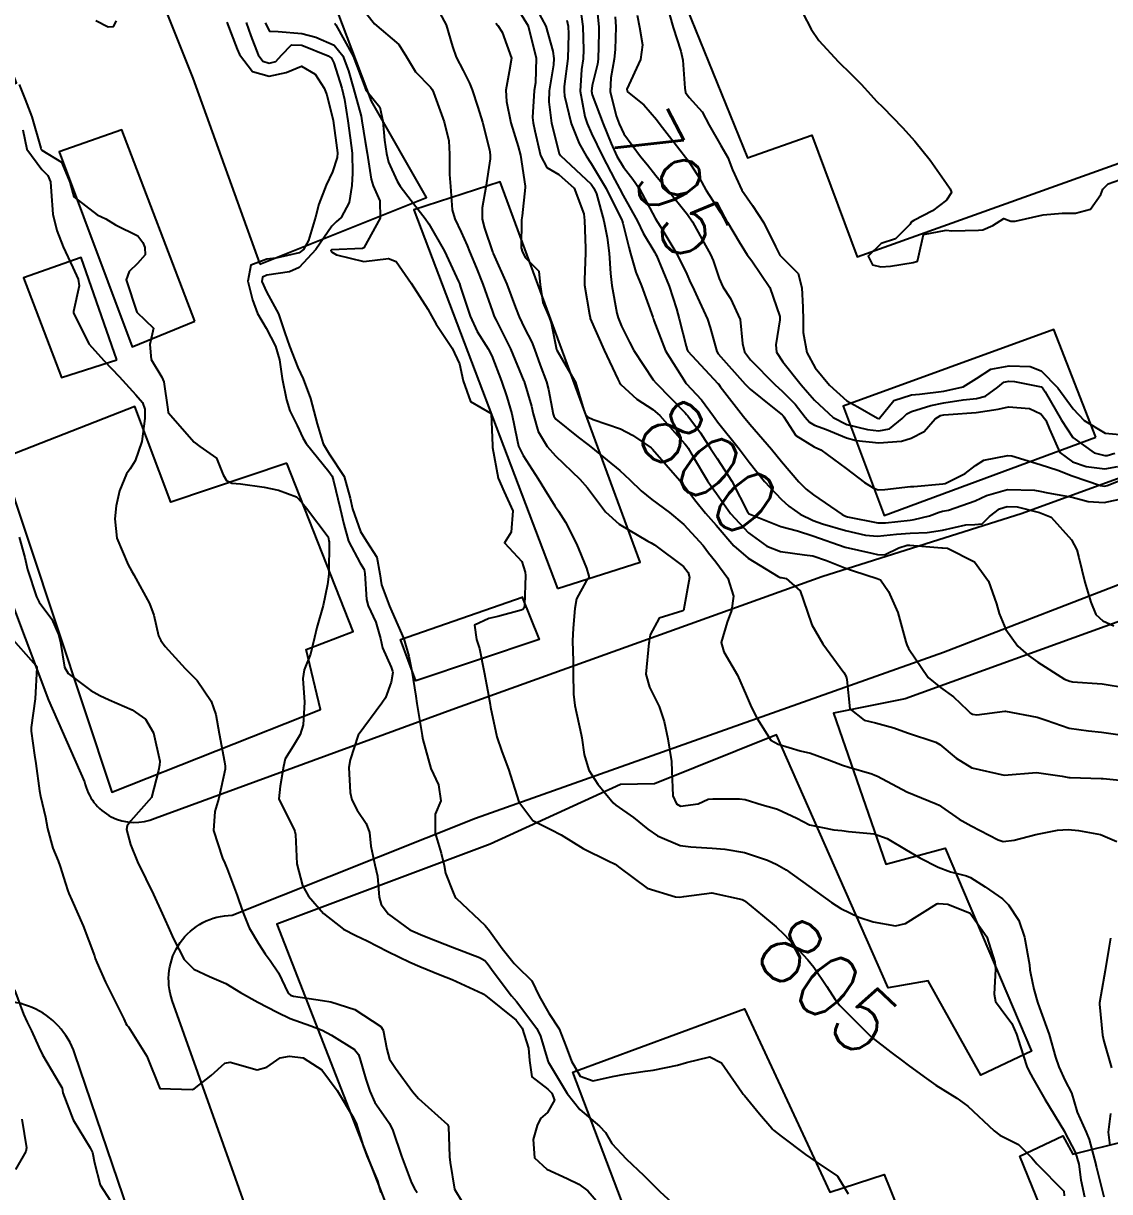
# Model space of a CAD drawing. Header units: metres. Extents: x 307586 to 320046, y 7427249 to 7434250.
# Drawn here: x 318845.8 to 318913.1, y 7428973.2 to 7429045.5 of the extents above; entities that cross this region are included whole.
import ezdxf
from ezdxf.enums import TextEntityAlignment as Align

# ---------------------------------------------------------------- set-up
doc = ezdxf.new("R2010")
doc.units = ezdxf.units.M
doc.header["$MEASUREMENT"] = 0
for name, color, linetype in [('Cotas', 45, 'Continuous'), ('Curvas de Nivel 1m', 11, 'Continuous'), ('Curvas de Nivel 5m', 15, 'Continuous'), ('Edificações', 30, 'Continuous'), ('Vias Primárias', 230, 'Continuous')]:
    doc.layers.add(name, color=color, linetype=linetype)
doc.styles.add('Style-STANDARD', font='STANDARD.shx')

msp = doc.modelspace()

# ---------------------------------------------------------------- linework, layer by layer
at = {"layer": 'Curvas de Nivel 1m', "flags": 128}
for points, elevation in [([(318871.1, 7429047.054), (318872.004, 7429045.361), (318872.402, 7429044.018), (318872.615, 7429043.354), (318873.045, 7429042.53), (318873.454, 7429041.76), (318873.603, 7429041.341), (318873.958, 7429040.272), (318874.257, 7429039.331), (318874.682, 7429037.63), (318874.733, 7429037.324), (318874.725, 7429037.068), (318874.458, 7429035.328), (318874.228, 7429034.047), (318874.231, 7429033.331), (318874.378, 7429032.779), (318874.871, 7429031.321), (318874.884, 7429031.292), (318874.912, 7429031.226), (318875.745, 7429029.311), (318876.295, 7429027.883), (318876.519, 7429027.303), (318876.856, 7429026.608), (318877.293, 7429025.738), (318877.459, 7429025.291), (318877.808, 7429024.306), (318878.204, 7429023.279), (318878.336, 7429022.805), (318878.62, 7429021.273), (318878.663, 7429021.144), (318878.79, 7429020.978), (318880.173, 7429019.862), (318880.774, 7429019.393), (318880.958, 7429019.248), (318882.751, 7429017.793), (318883.37, 7429017.221), (318884.063, 7429016.537), (318884.731, 7429015.995), (318885.832, 7429015.189), (318886.712, 7429014.453), (318887.904, 7429013.162), (318888.24, 7429012.708), (318888.683, 7429012.143), (318889.427, 7429011.142), (318889.785, 7429010.015), (318889.653, 7429009.14), (318889.381, 7429008.403), (318889.021, 7429007.146), (318889.185, 7429006.576), (318890.031, 7429005.136), (318890.584, 7429003.844), (318890.892, 7429003.127), (318891.247, 7429002.442), (318892.095, 7429001.115), (318892.55, 7429000.862), (318893.916, 7429000.459), (318894.545, 7429000.301), (318895.731, 7428999.878), (318896.538, 7428999.566), (318896.929, 7428999.446), (318898.335, 7428999.033), (318898.532, 7428998.952), (318898.685, 7428998.874), (318900.517, 7428997.923), (318902.332, 7428997.165), (318902.504, 7428997.091), (318902.663, 7428996.988), (318903.752, 7428996.224), (318904.491, 7428995.805), (318906.159, 7428994.943), (318906.482, 7428994.852), (318907.149, 7428994.93), (318908.487, 7428995.274), (318909.832, 7428995.554), (318910.49, 7428995.592), (318911.136, 7428995.527), (318912.487, 7428995.279), (318913.512, 7428994.85)], 802), ([(318877.103, 7429047.283), (318878.174, 7429045.289), (318878.602, 7429043.742), (318878.662, 7429043.284), (318878.653, 7429042.888), (318878.38, 7429041.28), (318878.349, 7429040.603), (318878.525, 7429039.277), (318878.985, 7429037.413), (318879.073, 7429037.269), (318880.966, 7429035.51), (318881.149, 7429035.248), (318881.299, 7429034.905), (318881.753, 7429033.242), (318881.964, 7429032.198), (318882.082, 7429031.238), (318882.165, 7429029.973), (318882.244, 7429029.236), (318882.569, 7429027.531), (318882.649, 7429027.232), (318882.858, 7429026.726), (318883.35, 7429025.724), (318883.625, 7429025.218), (318884.816, 7429023.408), (318884.99, 7429023.198), (318886.795, 7429021.353), (318886.876, 7429021.261), (318886.947, 7429021.178), (318887.736, 7429020.12), (318888.359, 7429019.156), (318888.764, 7429018.541), (318889.683, 7429017.141), (318890.699, 7429015.155), (318890.713, 7429015.13), (318890.746, 7429015.106), (318892.711, 7429014.339), (318893.746, 7429014.056), (318894.703, 7429013.76), (318896.693, 7429013.06), (318898.342, 7429012.688), (318898.689, 7429012.598), (318899.129, 7429012.585), (318900.021, 7429013.017), (318900.534, 7429013.173), (318900.695, 7429013.182), (318902.684, 7429013.01), (318902.703, 7429013.013), (318902.728, 7429013.014), (318903.029, 7429012.985), (318904.691, 7429012.142), (318905.57, 7429010.951), (318906.051, 7429009.554), (318906.22, 7429008.944), (318906.638, 7429007.964), (318907.371, 7429006.929), (318908.045, 7429006.346), (318908.613, 7429005.94), (318910.271, 7429004.893), (318910.602, 7429004.755), (318910.76, 7429004.73), (318912.6, 7429004.593), (318914.102, 7429004.351)], 799), ([(318881.26, 7429047.09), (318881.439, 7429045.246), (318881.451, 7429044.873), (318881.418, 7429043.246), (318881.371, 7429042.926), (318881.036, 7429041.599), (318880.995, 7429041.25), (318881.031, 7429041.033), (318881.717, 7429039.243), (318882.211, 7429038.021), (318882.57, 7429037.234), (318882.976, 7429036.553), (318883.559, 7429035.811), (318883.96, 7429035.215), (318884.936, 7429033.397), (318885.05, 7429033.199), (318885.278, 7429032.848), (318886.281, 7429031.186), (318886.9, 7429029.934), (318887.131, 7429029.412), (318887.238, 7429029.175), (318887.551, 7429028.502), (318888.173, 7429027.16), (318888.348, 7429026.648), (318888.761, 7429025.151), (318888.841, 7429025.019), (318890.5, 7429023.133), (318890.81, 7429022.819), (318892.206, 7429021.709), (318892.794, 7429021.239), (318892.858, 7429021.174), (318892.904, 7429021.108), (318893.65, 7429019.966), (318894.775, 7429019.25), (318895.193, 7429019.076), (318896.756, 7429017.907), (318897.9, 7429017.043), (318898.429, 7429016.724), (318898.739, 7429016.605), (318899.148, 7429016.617), (318900.741, 7429016.794), (318900.937, 7429016.812), (318902.743, 7429016.966), (318902.885, 7429016.988), (318904.124, 7429017.598), (318904.76, 7429018.112), (318905.284, 7429018.436), (318906.77, 7429018.731), (318907.012, 7429018.694), (318908.762, 7429018.171), (318909.847, 7429017.808), (318910.751, 7429017.462), (318912.497, 7429016.872), (318912.743, 7429016.832), (318912.902, 7429016.868), (318914.218, 7429017.381)], 796), ([(318880.285, 7429046.452), (318880.453, 7429045.259), (318880.495, 7429043.825), (318880.476, 7429043.259), (318880.384, 7429042.595), (318880.304, 7429041.257), (318880.589, 7429039.683), (318880.731, 7429039.253), (318881.004, 7429038.63), (318881.676, 7429037.243), (318882.43, 7429035.774), (318882.72, 7429035.232), (318882.957, 7429034.814), (318883.835, 7429033.216), (318884.197, 7429032.482), (318884.914, 7429031.283), (318884.963, 7429031.2), (318885.013, 7429031.098), (318885.796, 7429029.191), (318886.264, 7429027.795), (318886.425, 7429027.184), (318886.846, 7429025.488), (318886.914, 7429025.249), (318886.956, 7429025.178), (318888.813, 7429023.184), (318888.846, 7429023.15), (318888.961, 7429022.999), (318890.397, 7429021.134), (318890.788, 7429020.658), (318892.135, 7429019.116), (318892.761, 7429018.346), (318893.82, 7429017.094), (318894.289, 7429016.637), (318894.735, 7429016.282), (318896.502, 7429015.062), (318896.722, 7429014.973), (318896.842, 7429014.937), (318898.716, 7429014.55), (318899.193, 7429014.548), (318900.719, 7429014.728), (318900.97, 7429014.758), (318901.917, 7429014.998), (318902.502, 7429015.215), (318902.726, 7429015.269), (318903.084, 7429015.342), (318904.733, 7429015.923), (318905.448, 7429016.241), (318906.74, 7429016.621), (318908.407, 7429016.583), (318908.739, 7429016.514), (318909.241, 7429016.402), (318910.735, 7429016.135), (318911.729, 7429015.884), (318912.732, 7429015.821), (318913.975, 7429016.091)], 797), ([(318885.639, 7429046.653), (318886.039, 7429045.19), (318886.518, 7429043.729), (318886.644, 7429043.184), (318886.765, 7429041.453), (318886.817, 7429041.182), (318887.03, 7429040.865), (318887.834, 7429039.981), (318888.277, 7429039.161), (318888.994, 7429037.895), (318889.435, 7429037.145), (318889.723, 7429036.395), (318890.294, 7429035.137), (318890.949, 7429034.18), (318891.662, 7429033.123), (318892.376, 7429031.657), (318892.66, 7429031.113), (318892.91, 7429030.84), (318893.776, 7429029.971), (318894.02, 7429029.093), (318894.078, 7429027.889), (318894.092, 7429027.092), (318894.088, 7429026.324), (318894.312, 7429025.088), (318894.829, 7429024.151), (318895.718, 7429023.071), (318896.803, 7429022.11), (318897.473, 7429021.723), (318898.693, 7429021.032), (318898.773, 7429021.011), (318898.793, 7429021.008), (318898.811, 7429021.012), (318898.829, 7429021.03), (318899.699, 7429022.126), (318900.808, 7429022.468), (318901.296, 7429022.518), (318902.81, 7429022.71), (318903.993, 7429022.972), (318904.828, 7429023.477), (318905.714, 7429024.071), (318906.836, 7429024.274), (318908.142, 7429024.227), (318908.833, 7429023.953), (318909.859, 7429022.9), (318910.804, 7429021.611), (318911.484, 7429020.883), (318912.785, 7429020.108), (318913.923, 7429019.992)], 793), ([(318850.311, 7429045.622), (318851.077, 7429045.237), (318851.419, 7429045.266), (318851.598, 7429045.605)], 807), ([(318867.089, 7429046.013), (318867.56, 7429045.415), (318869.064, 7429044.152), (318869.555, 7429043.392), (318870.11, 7429042.451), (318871.034, 7429041.505), (318871.13, 7429041.369), (318871.219, 7429041.181), (318871.882, 7429039.361), (318872.162, 7429038.192), (318872.202, 7429037.358), (318872.217, 7429036.111), (318872.262, 7429035.357), (318872.369, 7429033.928), (318872.546, 7429033.354), (318872.925, 7429032.543), (318873.293, 7429031.721), (318873.443, 7429031.342), (318873.875, 7429030.307), (318874.27, 7429029.329), (318874.868, 7429027.632), (318874.978, 7429027.319), (318875.088, 7429027.09), (318875.974, 7429025.309), (318876.813, 7429023.329), (318876.825, 7429023.3), (318877.278, 7429021.773), (318877.388, 7429021.291), (318877.702, 7429020.206), (318878.246, 7429019.278), (318878.764, 7429018.701), (318880.275, 7429017.255), (318880.738, 7429016.721), (318881.852, 7429015.239), (318882.711, 7429014.469), (318884.476, 7429013.424), (318884.695, 7429013.311), (318884.886, 7429013.198), (318886.68, 7429011.852), (318886.978, 7429011.477), (318887.063, 7429011.174), (318886.716, 7429009.241), (318886.7, 7429009.179), (318886.688, 7429009.144), (318886.652, 7429009.121), (318885.173, 7429008.667), (318884.629, 7429007.621), (318884.573, 7429007.251), (318884.565, 7429007.201), (318884.548, 7429007.127), (318884.368, 7429005.204), (318884.591, 7429004.385), (318885.177, 7429003.194), (318885.488, 7429002.267), (318885.728, 7429001.188), (318885.94, 7428999.785), (318885.964, 7428999.186), (318886.027, 7428997.668), (318886.251, 7428997.183), (318886.501, 7428997.034), (318887.601, 7428997.164), (318888.209, 7428997.453), (318888.508, 7428997.472), (318890.164, 7428997.478), (318890.508, 7428997.437), (318891.551, 7428997.12), (318892.3, 7428996.911), (318892.5, 7428996.853), (318893.693, 7428996.286), (318894.491, 7428995.875), (318895.984, 7428995.569), (318896.487, 7428995.516), (318896.9, 7428995.467), (318898.486, 7428995.315), (318899.3, 7428995.022), (318900.473, 7428994.322), (318901.308, 7428993.84), (318902.457, 7428993.254), (318903.204, 7428992.972), (318904.21, 7428992.722), (318904.45, 7428992.621), (318905.362, 7428992.033), (318906.438, 7428991.289), (318906.806, 7428990.934), (318907.447, 7428989.949), (318907.791, 7428988.919), (318908.097, 7428987.205), (318908.132, 7428986.914), (318908.157, 7428986.689), (318908.371, 7428985.702), (318908.594, 7428984.908), (318908.718, 7428984.547), (318909.311, 7428982.9), (318909.711, 7428981.507), (318909.908, 7428980.894), (318910.304, 7428980.029), (318910.705, 7428979.292), (318910.834, 7428978.882), (318911.051, 7428978.109), (318911.613, 7428976.87), (318911.801, 7428976.409), (318912.198, 7428974.861), (318912.207, 7428974.825), (318912.241, 7428974.678), (318912.701, 7428972.855)], 803), ([(318879.471, 7429045.658), (318879.545, 7429045.273), (318879.563, 7429044.785), (318879.531, 7429043.273), (318879.308, 7429041.539), (318879.295, 7429041.267), (318879.329, 7429040.968), (318879.734, 7429039.263), (318880.238, 7429038.014), (318880.669, 7429037.253), (318880.978, 7429036.787), (318881.902, 7429035.241), (318882.88, 7429033.284), (318882.897, 7429033.23), (318882.932, 7429033.09), (318883.305, 7429031.613), (318883.409, 7429031.223), (318883.742, 7429030.059), (318884.083, 7429029.212), (318884.792, 7429027.274), (318884.819, 7429027.201), (318884.831, 7429027.168), (318884.862, 7429027.068), (318885.576, 7429025.193), (318886.814, 7429023.227), (318886.854, 7429023.179), (318887.799, 7429022.161), (318888.547, 7429021.154), (318888.645, 7429021.005), (318888.789, 7429020.806), (318890.127, 7429019.136), (318890.761, 7429018.312), (318891.704, 7429017.12), (318892.732, 7429016.016), (318893.203, 7429015.578), (318893.902, 7429015.092), (318894.717, 7429014.707), (318895.292, 7429014.496), (318896.708, 7429014.073), (318897.956, 7429013.79), (318898.703, 7429013.73), (318899.874, 7429013.85), (318900.707, 7429013.922), (318901.764, 7429013.948), (318902.714, 7429014.092), (318904.172, 7429014.422), (318904.718, 7429014.446), (318905.177, 7429014.497), (318905.622, 7429014.951), (318906.252, 7429015.421), (318906.729, 7429015.571), (318907.337, 7429015.539), (318908.726, 7429015.192), (318909.439, 7429014.903), (318910.709, 7429013.499), (318911.032, 7429012.887), (318911.161, 7429012.42), (318911.535, 7429010.881), (318911.893, 7429009.645), (318912.202, 7429008.875), (318912.647, 7429008.493), (318913.321, 7429008.181)], 798), ([(318883.823, 7429045.952), (318883.968, 7429045.217), (318884.145, 7429044.135), (318884.028, 7429043.215), (318883.189, 7429041.382), (318883.225, 7429041.227), (318884.23, 7429040.417), (318885.016, 7429039.51), (318885.241, 7429039.198), (318886.105, 7429038.081), (318886.814, 7429037.182), (318886.981, 7429036.962), (318887.672, 7429035.872), (318888.069, 7429035.163), (318888.943, 7429033.814), (318889.406, 7429033.145), (318890.129, 7429031.93), (318890.623, 7429031.133), (318890.909, 7429030.755), (318892.038, 7429029.119), (318892.651, 7429027.327), (318892.653, 7429027.112), (318892.393, 7429025.569), (318892.452, 7429025.114), (318892.834, 7429024.52), (318893.966, 7429023.093), (318894.353, 7429022.632), (318894.803, 7429022.136), (318895.954, 7429021.068), (318896.789, 7429020.645), (318898.077, 7429020.332), (318898.785, 7429020.253), (318899.44, 7429020.37), (318900.215, 7429021.016), (318900.503, 7429021.306), (318900.797, 7429021.443), (318901.986, 7429021.813), (318902.803, 7429021.98), (318904.005, 7429022.166), (318904.812, 7429022.255), (318905.377, 7429022.392), (318906.136, 7429022.947), (318906.52, 7429023.249), (318906.827, 7429023.313), (318907.181, 7429023.29), (318908.824, 7429022.971), (318908.905, 7429022.909), (318909.064, 7429022.663), (318910.082, 7429020.897), (318910.782, 7429019.841), (318912.11, 7429018.877), (318912.771, 7429018.713), (318912.916, 7429018.723), (318913.378, 7429018.861)], 794), ([(318894.072, 7429046.075), (318894.588, 7429045.087), (318895.073, 7429044.39), (318896.285, 7429043.068), (318897.046, 7429042.332), (318897.685, 7429041.693), (318898.282, 7429041.041), (318898.643, 7429040.65), (318899.025, 7429040.273), (318900.241, 7429039.018), (318901, 7429038.162), (318901.964, 7429037), (318902.968, 7429035.537), (318903.199, 7429035.22), (318903.284, 7429034.985), (318902.958, 7429034.508), (318902.096, 7429033.854), (318900.937, 7429033.252), (318900.788, 7429033.159), (318900.704, 7429033.012), (318899.819, 7429032.126), (318898.921, 7429031.831), (318898.117, 7429031.042), (318898.389, 7429030.519), (318898.906, 7429030.385), (318899.505, 7429030.426), (318900.909, 7429030.654), (318901.168, 7429030.75), (318901.229, 7429031.007), (318901.538, 7429032.392), (318902.938, 7429032.658), (318903.295, 7429032.627), (318904.938, 7429032.652), (318905.215, 7429032.681), (318905.839, 7429032.951), (318906.511, 7429033.381), (318906.946, 7429033.212), (318907.223, 7429033.213), (318908.95, 7429033.613), (318910.131, 7429033.719), (318910.951, 7429033.71), (318911.88, 7429033.955), (318912.516, 7429034.874), (318912.649, 7429035.19), (318912.97, 7429035.536), (318914.013, 7429035.894)], 792), ([(318858.419, 7429045.527), (318859.058, 7429043.858), (318859.202, 7429043.518), (318860.022, 7429042.484), (318861.04, 7429042.194), (318862.105, 7429042.417), (318863.046, 7429042.803), (318863.891, 7429042.307), (318864.448, 7429041.449), (318864.611, 7429041.028), (318865.013, 7429039.44), (318865.277, 7429037.437), (318865.265, 7429037.152), (318864.971, 7429036.271), (318864.581, 7429035.446), (318864.122, 7429034.276), (318863.923, 7429033.455), (318863.473, 7429032.016), (318863.177, 7429031.466), (318862.911, 7429031.25), (318861.467, 7429030.925), (318860.907, 7429030.867), (318859.916, 7429030.487), (318859.734, 7429029.502), (318860.018, 7429028.356), (318860.329, 7429027.495), (318860.854, 7429026.603), (318861.429, 7429025.484), (318861.679, 7429024.633), (318861.857, 7429023.48), (318862.118, 7429022.159), (318862.329, 7429021.475), (318862.784, 7429020.572), (318863.133, 7429019.821), (318863.343, 7429019.461), (318864.747, 7429017.724), (318864.937, 7429017.438), (318865.033, 7429017.144), (318865.443, 7429015.433), (318865.668, 7429014.471), (318865.965, 7429013.427), (318866.679, 7429012.061), (318866.921, 7429011.662), (318866.973, 7429011.415), (318867.066, 7429009.823), (318867.169, 7429009.412), (318867.639, 7429008.404), (318867.935, 7429007.4), (318868.051, 7429006.832), (318868.605, 7429005.618), (318868.683, 7429005.389), (318868.691, 7429005.3), (318868.593, 7429004.698), (318868.242, 7429003.731), (318868.027, 7429003.398), (318866.553, 7429001.42), (318866.065, 7428999.898), (318865.969, 7428999.426), (318866.053, 7428997.882), (318866.171, 7428997.423), (318866.496, 7428996.773), (318867.043, 7428995.966), (318867.249, 7428995.409), (318867.332, 7428994.545), (318867.592, 7428993.403), (318867.748, 7428992.702), (318867.861, 7428991.399), (318867.987, 7428990.955), (318868.423, 7428990.354), (318869.75, 7428989.377), (318870.409, 7428989.082), (318870.867, 7428988.903), (318872.397, 7428988.307), (318874.054, 7428987.657), (318874.385, 7428987.477), (318874.54, 7428987.318), (318874.966, 7428986.725), (318876.052, 7428985.303), (318876.358, 7428984.94), (318877.617, 7428983.281), (318877.848, 7428982.797), (318878.284, 7428981.27), (318878.293, 7428981.251), (318878.312, 7428981.215), (318879.493, 7428979.258), (318880.278, 7428978.257), (318881.495, 7428977.232), (318881.864, 7428976.831), (318882.252, 7428976.153), (318883.149, 7428975.211), (318884.228, 7428974.189), (318885.216, 7428973.19), (318886.204, 7428972.306)], 807), ([(318859.628, 7429045.512), (318859.902, 7429044.676), (318860.359, 7429043.5), (318860.663, 7429043.109), (318861.048, 7429042.999), (318861.449, 7429043.086), (318861.812, 7429043.482), (318862.419, 7429044.12), (318863.062, 7429044.1), (318864.7, 7429043.445), (318864.911, 7429043.301), (318865.049, 7429043.017), (318865.554, 7429041.435), (318865.717, 7429040.742), (318865.911, 7429039.431), (318866.059, 7429038.368), (318866.177, 7429037.428), (318866.204, 7429036.195), (318866.155, 7429035.428), (318866, 7429034.377), (318865.509, 7429033.434), (318865.188, 7429033.18), (318864.928, 7429032.901), (318863.926, 7429031.455), (318862.902, 7429030.358), (318862.3, 7429030.075), (318860.897, 7429029.876), (318860.63, 7429029.758), (318860.596, 7429029.493), (318860.883, 7429028.836), (318861.615, 7429027.482), (318862.025, 7429026.304), (318862.304, 7429025.475), (318862.823, 7429024.161), (318863.141, 7429023.465), (318863.597, 7429022.254), (318863.809, 7429021.455), (318864.007, 7429020.674), (318864.388, 7429019.446), (318864.764, 7429018.831), (318865.69, 7429017.431), (318866.066, 7429016.09), (318866.205, 7429015.425), (318866.702, 7429014.017), (318867.074, 7429013.414), (318867.713, 7429012.435), (318867.9, 7429011.402), (318867.992, 7429010.726), (318868.498, 7429009.392), (318868.648, 7429009.076), (318869.382, 7429007.382), (318869.683, 7429006.308), (318869.871, 7429005.377), (318870.125, 7429003.829), (318870.182, 7429003.374), (318870.517, 7429001.407), (318870.524, 7429001.37), (318870.551, 7429001.145), (318871.044, 7428999.365), (318871.524, 7428998.354), (318871.668, 7428997.358), (318871.318, 7428996.539), (318871.33, 7428995.362), (318871.699, 7428994.123), (318871.869, 7428993.356), (318871.967, 7428992.874), (318872.436, 7428991.686), (318872.536, 7428991.441), (318872.616, 7428991.338), (318874.416, 7428989.644), (318874.679, 7428989.317), (318875.475, 7428988.231), (318876.203, 7428987.302), (318876.381, 7428987.125), (318877.303, 7428986.216), (318877.758, 7428985.279), (318878.347, 7428984.215), (318878.986, 7428983.263), (318879.431, 7428982.15), (318879.76, 7428981.256), (318880.304, 7428980.318), (318881.1, 7428980.037), (318882.304, 7428980.298), (318883.068, 7428980.45), (318884.307, 7428980.631), (318884.804, 7428980.699), (318886.311, 7428981.001), (318886.873, 7428981.172), (318888.317, 7428981.52), (318889.042, 7428981.143), (318890.295, 7428979.346), (318890.387, 7428979.222), (318890.467, 7428979.127), (318891.397, 7428977.993), (318892.151, 7428977.102), (318892.202, 7428977.041), (318892.262, 7428976.98), (318892.74, 7428976.613), (318894.247, 7428975.485), (318894.846, 7428975.074), (318896.229, 7428974.138), (318896.881, 7428973.05)], 806), ([(318865.083, 7429045.468), (318865.115, 7429045.44), (318865.165, 7429045.356), (318866.242, 7429043.428), (318866.979, 7429041.475), (318866.997, 7429041.42), (318867.032, 7429041.34), (318867.889, 7429040.279), (318868.087, 7429039.404), (318868.178, 7429038.219), (318868.301, 7429037.4), (318868.44, 7429036.861), (318868.966, 7429035.693), (318869.16, 7429035.388), (318869.83, 7429034.501), (318870.706, 7429033.372), (318870.93, 7429033.05), (318871.89, 7429031.36), (318872.768, 7429029.477), (318872.816, 7429029.351), (318872.89, 7429029.129), (318873.476, 7429027.341), (318873.914, 7429026.395), (318874.6, 7429025.324), (318874.836, 7429024.876), (318875.427, 7429023.314), (318875.754, 7429022.36), (318876.057, 7429021.307), (318876.387, 7429019.694), (318876.48, 7429019.303), (318876.764, 7429018.716), (318877.696, 7429017.286), (318878.095, 7429016.638), (318878.726, 7429015.615), (318878.953, 7429015.268), (318879.379, 7429014.597), (318880.07, 7429013.256), (318880.678, 7429011.746), (318880.828, 7429011.248), (318880.807, 7429011.113), (318880.67, 7429010.947), (318880.065, 7429009.85), (318879.962, 7429009.257), (318879.854, 7429008.038), (318879.817, 7429007.258), (318879.864, 7429006.004), (318879.863, 7429005.257), (318879.888, 7429003.953), (318879.961, 7429003.256), (318880.355, 7429001.452), (318880.397, 7429001.252), (318880.543, 7429000.231), (318880.824, 7428999.247), (318881.382, 7428998.38), (318882.342, 7428997.232), (318882.502, 7428997.096), (318883.6, 7428996.319), (318884.487, 7428995.609), (318885.09, 7428995.194), (318886.474, 7428994.605), (318887.135, 7428994.508), (318888.472, 7428994.428), (318889.253, 7428994.36), (318890.468, 7428994.167), (318891.88, 7428993.69), (318892.458, 7428993.43), (318893.034, 7428993.094), (318894.443, 7428992.081), (318895.847, 7428991.066), (318896.429, 7428990.703), (318897.55, 7428990.169), (318898.421, 7428989.87), (318899.802, 7428989.633), (318900.421, 7428989.773), (318902.367, 7428990.981), (318902.433, 7428991.012), (318902.469, 7428991.016), (318903.046, 7428990.974), (318904.427, 7428990.405), (318905.459, 7428988.95), (318905.965, 7428987.369), (318906.002, 7428986.944), (318905.91, 7428985.402), (318906.004, 7428984.944), (318906.356, 7428984.462), (318907.001, 7428983.589), (318907.294, 7428982.926), (318907.548, 7428982.139), (318907.947, 7428980.915), (318908.052, 7428980.656), (318908.306, 7428980.208), (318909.052, 7428978.902), (318910.263, 7428976.91), (318910.278, 7428976.89), (318910.954, 7428975.583), (318911.147, 7428974.876), (318911.278, 7428973.919), (318911.501, 7428972.871)], 804), ([(318875.084, 7429045.459), (318875.191, 7429045.319), (318875.476, 7429044.917), (318876.054, 7429043.31), (318875.899, 7429042.457), (318875.697, 7429041.313), (318875.728, 7429040.61), (318876.01, 7429039.31), (318876.466, 7429037.83), (318876.6, 7429037.304), (318876.884, 7429035.38), (318876.892, 7429035.301), (318876.696, 7429033.543), (318876.671, 7429033.303), (318876.651, 7429031.567), (318876.715, 7429031.302), (318876.909, 7429030.944), (318877.728, 7429030.114), (318877.817, 7429029.286), (318877.982, 7429028.178), (318878.384, 7429027.277), (318878.508, 7429026.924), (318878.833, 7429025.27), (318878.843, 7429025.246), (318880.001, 7429023.258), (318880.521, 7429021.528), (318880.634, 7429021.252), (318880.791, 7429021.096), (318881.096, 7429020.941), (318882.784, 7429020.379), (318883.534, 7429019.972), (318884.682, 7429019.201), (318884.772, 7429019.117), (318886.468, 7429017.183), (318886.74, 7429016.844), (318887.453, 7429015.892), (318888.053, 7429015.16), (318888.712, 7429014.401), (318889.813, 7429013.139), (318890.685, 7429012.361), (318892.543, 7429011.242), (318892.674, 7429011.181), (318892.729, 7429011.165), (318893.041, 7429011.104), (318893.915, 7429010.341), (318894.344, 7429009.085), (318894.64, 7429008.244), (318895.316, 7429007.073), (318896.605, 7429005.287), (318896.698, 7429005.152), (318896.746, 7429005.058), (318896.797, 7429004.86), (318896.991, 7429003.054), (318897.867, 7429002.342), (318898.564, 7429002.179), (318899.703, 7429001.878), (318900.559, 7429001.569), (318902.311, 7429000.992), (318902.551, 7429000.847), (318903.56, 7428999.992), (318904.537, 7428999.397), (318906.533, 7428998.94), (318908.535, 7428999.107), (318910.131, 7428998.894), (318910.532, 7428998.804), (318910.627, 7428998.793), (318912.531, 7428998.741), (318912.667, 7428998.732), (318914.529, 7428998.551)], 801), ([(318845.569, 7429041.675), (318845.95, 7429040.74), (318846.366, 7429039.666), (318846.919, 7429037.725), (318846.938, 7429037.66), (318846.982, 7429037.618), (318848.201, 7429036.874), (318848.701, 7429035.634), (318848.949, 7429034.731), (318850.407, 7429033.615), (318850.93, 7429033.351), (318851.539, 7429032.992), (318852.92, 7429032.313), (318853.219, 7429031.888), (318853.351, 7429031.583), (318853.365, 7429031.124), (318852.898, 7429030.601), (318852.389, 7429030.096), (318852.195, 7429029.597), (318852.863, 7429027.59), (318853.882, 7429026.603), (318853.658, 7429025.578), (318853.747, 7429024.658), (318854.408, 7429023.566), (318854.519, 7429023.273), (318854.767, 7429021.56), (318854.79, 7429021.376), (318856.406, 7429019.544), (318856.76, 7429019.272), (318857.784, 7429018.555), (318858.194, 7429017.518), (318858.396, 7429017.172), (318858.738, 7429017.006), (318859.271, 7429016.971), (318860.736, 7429016.754), (318861.63, 7429016.585), (318862.73, 7429016.166), (318863.067, 7429015.806), (318863.366, 7429015.46), (318864.697, 7429013.697), (318864.743, 7429013.439), (318864.75, 7429013.382), (318864.732, 7429011.439), (318864.732, 7429011.379), (318864.666, 7429010.732), (318864.385, 7429009.444), (318864.001, 7429008.081), (318863.85, 7429007.452), (318863.596, 7429006.438), (318863.212, 7429005.461), (318863.139, 7429004.918), (318863.228, 7429003.46), (318863.158, 7429002.061), (318862.97, 7429001.464), (318862.542, 7429000.743), (318862.043, 7428999.962), (318861.926, 7428999.476), (318861.719, 7428998.269), (318861.654, 7428997.478), (318862.486, 7428995.773), (318862.6, 7428995.584), (318862.644, 7428995.468), (318862.671, 7428995.277), (318862.754, 7428993.465), (318863.107, 7428992.128), (318863.473, 7428991.454), (318864.417, 7428990.385), (318865.638, 7428989.428), (318866.407, 7428989.023), (318867.109, 7428988.702), (318868.393, 7428988.031), (318869.753, 7428987.376), (318870.38, 7428987.105), (318871.623, 7428986.599), (318872.373, 7428986.3), (318874.254, 7428985.431), (318874.363, 7428985.369), (318874.427, 7428985.319), (318876.34, 7428983.793), (318876.698, 7428983.295), (318877.091, 7428982.059), (318877.16, 7428981.287), (318877.299, 7428980.281), (318878.295, 7428979.513), (318878.531, 7428979.268), (318878.704, 7428978.849), (318878.275, 7428978.088), (318877.846, 7428977.699), (318877.626, 7428977.28), (318877.377, 7428976.406), (318877.473, 7428975.282), (318878.232, 7428974.569), (318879.488, 7428973.993), (318880.219, 7428973.644), (318880.758, 7428973.242), (318881.438, 7428972.464)], 808), ([(318845.795, 7429038.872), (318846.041, 7429037.669), (318846.97, 7429036.411), (318847.348, 7429036.037), (318847.505, 7429035.652), (318847.559, 7429035.045), (318847.659, 7429033.649), (318847.909, 7429032.631), (318848.296, 7429031.639), (318848.894, 7429030.347), (318849.219, 7429029.627), (318849.29, 7429029.215), (318848.947, 7429027.629), (318848.942, 7429027.549), (318849.883, 7429025.62), (318850.828, 7429024.583), (318851.76, 7429023.601), (318852.802, 7429022.476), (318853.214, 7429022.001), (318853.348, 7429021.582), (318853.354, 7429021.012), (318853.159, 7429019.584), (318852.751, 7429018.382), (318852.436, 7429017.903), (318852.212, 7429017.595), (318851.793, 7429016.539), (318851.571, 7429015.602), (318851.5, 7429014.813), (318851.62, 7429013.601), (318852.321, 7429011.949), (318852.528, 7429011.591), (318852.669, 7429011.341), (318853.643, 7429009.575), (318853.907, 7429008.842), (318854.205, 7429007.566), (318854.337, 7429007.281), (318854.616, 7429006.897), (318855.857, 7429005.547), (318856.592, 7429004.801), (318857.465, 7429003.527), (318857.741, 7429002.699), (318857.951, 7429001.519), (318858.276, 7428999.764), (318858.321, 7428999.513), (318858.32, 7428999.312), (318857.925, 7428997.519), (318857.681, 7428996.708), (318857.593, 7428995.523), (318858.154, 7428993.818), (318858.294, 7428993.512), (318858.347, 7428993.407), (318858.449, 7428993.156), (318859.056, 7428991.504), (318859.388, 7428990.531), (318859.818, 7428989.496), (318860.393, 7428988.542), (318860.798, 7428987.895), (318861.105, 7428987.479), (318861.623, 7428986.719), (318862.214, 7428985.462), (318862.361, 7428985.329), (318862.545, 7428985.273), (318864.357, 7428985.015), (318864.856, 7428984.934), (318866.348, 7428984.455), (318867.96, 7428983.396), (318868.099, 7428983.162), (318868.319, 7428981.986), (318868.485, 7428981.388), (318868.863, 7428980.828), (318869.919, 7428979.374), (318870.287, 7428978.944), (318872.088, 7428977.343), (318872.137, 7428977.217), (318872.216, 7428975.34), (318872.238, 7428974.986), (318872.522, 7428973.337), (318872.995, 7428972.542)], 809), ([(318844.9, 7429007.677), (318846.604, 7429005.727), (318846.629, 7429005.686), (318846.642, 7429005.659), (318846.661, 7429005.6), (318846.573, 7429003.66), (318846.32, 7429001.897), (318846.318, 7429001.662), (318846.531, 7429000.188), (318846.611, 7428999.659), (318846.828, 7428997.977), (318846.892, 7428997.654), (318847.195, 7428996.355), (318847.331, 7428995.647), (318847.668, 7428994.439), (318847.993, 7428993.637), (318848.117, 7428993.302), (318848.439, 7428992.248), (318848.589, 7428991.783), (318848.648, 7428991.628), (318848.843, 7428991.209), (318849.541, 7428989.619), (318850.23, 7428987.766), (318850.287, 7428987.611), (318850.38, 7428987.36), (318850.912, 7428986.145), (318851.189, 7428985.598), (318852.058, 7428983.864), (318852.177, 7428983.582), (318852.238, 7428983.487), (318852.331, 7428983.372), (318853.466, 7428981.568), (318854.283, 7428979.56), (318856.283, 7428979.5), (318856.397, 7428979.538), (318857.45, 7428980.369), (318858.307, 7428981.135), (318858.623, 7428981.192), (318860.301, 7428980.708), (318860.905, 7428980.88), (318861.73, 7428981.469), (318862.314, 7428981.563), (318863.145, 7428981.452), (318864.302, 7428980.727), (318865.252, 7428979.43), (318866.266, 7428977.743), (318866.379, 7428977.532), (318866.428, 7428977.418), (318866.862, 7428976.024), (318867.089, 7428975.407), (318867.758, 7428973.859), (318867.876, 7428973.395), (318867.955, 7428973.139)], 811), ([(318913.108, 7428988.853), (318913.007, 7428988.251), (318912.777, 7428986.856), (318912.719, 7428986.517), (318912.443, 7428984.859), (318912.441, 7428984.781), (318912.629, 7428982.857), (318912.701, 7428982.493), (318913.181, 7428980.851)], 802), ([(318845.295, 7428985.671), (318845.837, 7428984.168), (318846.072, 7428983.663), (318846.328, 7428983.132), (318846.792, 7428982.127), (318847.027, 7428981.649), (318848.085, 7428979.834), (318848.215, 7428979.631), (318848.233, 7428979.582), (318848.28, 7428979.299), (318848.926, 7428977.623), (318849.968, 7428975.89), (318850.107, 7428975.611), (318850.233, 7428974.966), (318850.588, 7428973.604), (318851.228, 7428972.62)], 812), ([(318845.748, 7428977.665), (318846.02, 7428975.887), (318845.986, 7428975.663), (318845.346, 7428974.549)], 813), ([(318913.121, 7428978.011), (318912.972, 7428976.853), (318913.074, 7428976.033)], 802)]:
    msp.add_lwpolyline(points, dxfattribs=dict(at, elevation=elevation))
at = {"layer": 'Curvas de Nivel 5m', "flags": 128}
for points, elevation in [([(318875.838, 7429047.313), (318877.083, 7429045.3), (318877.58, 7429043.295), (318877.524, 7429041.781), (318877.454, 7429041.294), (318877.351, 7429039.63), (318877.38, 7429039.294), (318877.495, 7429038.804), (318877.836, 7429037.287), (318878.231, 7429036.537), (318878.971, 7429036.112), (318879.917, 7429035.26), (318880.513, 7429033.68), (318880.56, 7429033.254), (318880.628, 7429031.541), (318880.628, 7429031.253), (318880.558, 7429029.592), (318880.569, 7429029.253), (318880.866, 7429027.441), (318880.904, 7429027.25), (318880.92, 7429027.192), (318881.787, 7429025.241), (318882.615, 7429023.433), (318882.718, 7429023.231), (318882.812, 7429023.103), (318883.803, 7429022.215), (318884.797, 7429021.563), (318885.226, 7429021.196), (318886.776, 7429019.441), (318886.891, 7429019.295), (318886.968, 7429019.177), (318887.294, 7429018.643), (318888.176, 7429017.158), (318888.406, 7429016.821), (318888.735, 7429016.363), (318889.593, 7429015.141), (318890.705, 7429013.939), (318891.854, 7429013.118), (318892.69, 7429012.785), (318894.185, 7429012.584), (318894.687, 7429012.511), (318895.537, 7429012.219), (318896.68, 7429011.764), (318897.207, 7429011.581), (318898.674, 7429011.121), (318898.877, 7429011.028), (318899.379, 7429010.309), (318899.948, 7429009.017), (318900.445, 7429007.192), (318900.507, 7429007.011), (318900.621, 7429006.775), (318901.834, 7429004.998), (318902.594, 7429004.366), (318903.404, 7429003.796), (318904.261, 7429002.965), (318904.424, 7429002.806), (318904.579, 7429002.715), (318904.852, 7429002.684), (318906.582, 7429002.897), (318906.623, 7429002.898), (318908.577, 7429002.537), (318909.128, 7429002.351), (318910.567, 7429001.849), (318911.76, 7429001.683), (318912.564, 7429001.615), (318913.999, 7429001.41)], 800), ([(318882.467, 7429045.858), (318882.493, 7429045.236), (318882.456, 7429043.842), (318882.403, 7429043.237), (318882.2, 7429042.08), (318882.158, 7429041.239), (318882.519, 7429039.734), (318882.708, 7429039.233), (318883.004, 7429038.623), (318884.037, 7429037.214), (318884.463, 7429036.693), (318884.971, 7429036.04), (318885.673, 7429035.193), (318886.94, 7429033.636), (318887.242, 7429033.175), (318887.839, 7429032.083), (318888.369, 7429031.158), (318888.533, 7429030.78), (318888.898, 7429029.678), (318889.122, 7429029.148), (318889.591, 7429028.434), (318890.19, 7429027.137), (318890.331, 7429025.652), (318890.471, 7429025.134), (318890.836, 7429024.638), (318892.345, 7429023.115), (318892.809, 7429022.677), (318893.592, 7429021.889), (318894.224, 7429021.089), (318894.478, 7429020.773), (318894.788, 7429020.59), (318895.531, 7429020.327), (318896.78, 7429019.811), (318897.372, 7429019.645), (318898.778, 7429019.502), (318900.181, 7429019.614), (318900.781, 7429019.796), (318901.573, 7429020.214), (318902.268, 7429020.995), (318902.597, 7429021.19), (318902.795, 7429021.238), (318903.079, 7429021.267), (318904.799, 7429021.376), (318906.158, 7429021.591), (318906.805, 7429021.73), (318908.092, 7429021.632), (318908.799, 7429021.299), (318909.113, 7429020.907), (318909.341, 7429020.351), (318909.989, 7429018.898), (318910.764, 7429018.328), (318911.611, 7429018.031), (318912.758, 7429017.894), (318913.579, 7429018.04)], 795), ([(318860.808, 7429045.494), (318861.075, 7429044.963), (318861.603, 7429044.956), (318863.073, 7429044.82), (318863.936, 7429044.591), (318865.063, 7429044.103), (318865.599, 7429043.435), (318865.95, 7429042.524), (318866.268, 7429041.428), (318866.73, 7429039.709), (318866.787, 7429039.422), (318866.994, 7429038.148), (318867.111, 7429037.418), (318867.361, 7429035.808), (318867.484, 7429035.412), (318867.888, 7429034.467), (318867.914, 7429033.405), (318866.914, 7429031.57), (318866.815, 7429031.52), (318864.913, 7429031.448), (318864.873, 7429031.402), (318864.912, 7429031.325), (318865.209, 7429031.138), (318866.906, 7429030.72), (318868.422, 7429030.911), (318868.906, 7429030.727), (318869.838, 7429029.381), (318870.869, 7429027.773), (318871.085, 7429027.368), (318871.387, 7429026.835), (318872.373, 7429025.355), (318872.829, 7429024.401), (318873.046, 7429023.347), (318873.512, 7429022.051), (318874.793, 7429021.32), (318874.871, 7429019.319), (318874.873, 7429019.217), (318875.228, 7429017.315), (318875.582, 7429016.464), (318876.121, 7429015.306), (318876.023, 7429013.987), (318875.615, 7429013.311), (318876.682, 7429012.163), (318876.889, 7429011.51), (318876.918, 7429011.296), (318876.845, 7429009.488), (318876.82, 7429009.297), (318876.749, 7429009.201), (318876.651, 7429009.151), (318875.188, 7429008.771), (318874.643, 7429008.628), (318873.748, 7429008.222), (318873.888, 7429007.331), (318874.062, 7429006.773), (318874.361, 7429005.324), (318874.585, 7429004.13), (318874.72, 7429003.319), (318874.745, 7429003.144), (318875.144, 7429001.314), (318875.445, 7429000.409), (318875.862, 7428999.307), (318876.503, 7428997.3), (318877.355, 7428996.15), (318878.486, 7428995.581), (318879.119, 7428995.264), (318880.47, 7428994.414), (318882.032, 7428993.654), (318882.456, 7428993.436), (318882.749, 7428993.217), (318884.441, 7428991.958), (318886.196, 7428991.421), (318886.435, 7428991.406), (318886.703, 7428991.443), (318888.438, 7428991.671), (318890.315, 7428991.25), (318890.434, 7428991.198), (318890.478, 7428991.174), (318890.53, 7428991.129), (318891.578, 7428990.267), (318892.418, 7428989.56), (318892.916, 7428989.095), (318894.389, 7428987.515), (318894.753, 7428987.076), (318895.557, 7428985.882), (318896.079, 7428985.063), (318896.358, 7428984.706), (318898.032, 7428983.035), (318898.179, 7428982.88), (318898.33, 7428982.739), (318899.521, 7428981.818), (318900.315, 7428981.207), (318900.429, 7428981.123), (318900.591, 7428981.006), (318901.591, 7428980.276), (318902.301, 7428979.765), (318903.6, 7428978.967), (318904.286, 7428978.48), (318905.914, 7428976.943), (318906.26, 7428976.669), (318907.427, 7428976.095), (318908.247, 7428975.274), (318908.558, 7428974.907), (318910.226, 7428973.222), (318910.257, 7428972.923)], 805), ([(318845.578, 7429013.671), (318845.927, 7429012.421), (318846.099, 7429011.666), (318846.648, 7429009.972), (318846.82, 7429009.657), (318847.592, 7429008.605), (318848.009, 7429007.639), (318848.129, 7429007.148), (318848.389, 7429005.633), (318848.597, 7429005.234), (318850.02, 7429004.177), (318850.577, 7429003.867), (318851.14, 7429003.604), (318852.567, 7429002.978), (318853.403, 7429002.419), (318853.89, 7429001.57), (318854.28, 7428999.81), (318854.264, 7428999.564), (318854.192, 7428999.237), (318853.76, 7428997.571), (318852.488, 7428996.117), (318852.26, 7428995.818), (318852.211, 7428995.593), (318852.469, 7428994.65), (318852.906, 7428993.583), (318853.408, 7428992.541), (318853.88, 7428991.568), (318854.415, 7428990.386), (318854.79, 7428989.556), (318855.119, 7428988.83), (318855.795, 7428987.546), (318856.377, 7428986.941), (318857.344, 7428986.497), (318858.368, 7428986.064), (318859.275, 7428985.501), (318860.354, 7428984.904), (318861.535, 7428984.282), (318862.339, 7428983.896), (318863.626, 7428983.447), (318864.33, 7428983.173), (318864.908, 7428982.853), (318866.319, 7428981.979), (318866.568, 7428981.669), (318866.662, 7428981.415), (318867.036, 7428980.15), (318867.27, 7428979.405), (318867.588, 7428978.706), (318868.268, 7428977.728), (318868.497, 7428977.388), (318868.69, 7428976.955), (318869.235, 7428975.38), (318869.862, 7428973.73), (318870.044, 7428973.372), (318870.211, 7428973.139)], 810)]:
    msp.add_lwpolyline(points, dxfattribs=dict(at, elevation=elevation))
at = {"layer": 'Edificações'}
for points in [[(318860.47, 7429030.551), (318870.774, 7429034.672), (318867.385, 7429040.63), (318862.215, 7429054.281), (318859.232, 7429053.317), (318855.503, 7429062.519), (318856.639, 7429063.47), (318854.621, 7429068.772), (318848.084, 7429066.537), (318846.724, 7429069.955), (318857.692, 7429074.206), (318856.244, 7429078.469), (318855.016, 7429078.075), (318853.086, 7429083.114), (318823.466, 7429071.761), (318828.592, 7429058.335), (318834.385, 7429042.53), (318836, 7429038.161), (318845.413, 7429041.784), (318843.255, 7429047.268), (318852.841, 7429050.812), (318856.329, 7429042.073), (318860.47, 7429030.551)], [(318921.425, 7429064.567), (318885.025, 7429051.015), (318890.65, 7429037.133), (318894.621, 7429038.538), (318897.434, 7429031.018), (318929.532, 7429042.504), (318924.568, 7429057.378), (318921.425, 7429064.567)], [(318856.441, 7429027.021), (318851.935, 7429038.858), (318848.06, 7429037.508), (318852.566, 7429025.445), (318856.441, 7429027.021)], [(318878.889, 7429010.488), (318884.011, 7429012.125), (318875.338, 7429035.657), (318870.006, 7429033.909), (318878.889, 7429010.488)], [(318851.616, 7429024.632), (318849.408, 7429030.978), (318845.849, 7429029.718), (318848.192, 7429023.552), (318851.616, 7429024.632)], [(318912.198, 7429019.858), (318909.608, 7429026.517), (318896.562, 7429021.774), (318899.104, 7429015.019), (318912.198, 7429019.858)], [(318862.135, 7429018.245), (318854.961, 7429015.841), (318852.74, 7429021.758), (318844.455, 7429018.522), (318851.305, 7428997.887), (318864.218, 7429003.018), (318863.338, 7429006.716), (318866.254, 7429007.826), (318862.135, 7429018.245)], [(318876.69, 7429010.001), (318877.763, 7429007.344), (318870.126, 7429004.773), (318869.183, 7429007.344), (318876.712, 7429009.948)], [(318913.761, 7429008.489), (318900.417, 7429003.676), (318895.982, 7429002.774), (318899.201, 7428993.433), (318902.893, 7428994.439), (318908.234, 7428981.877), (318905.093, 7428980.387), (318901.834, 7428986.23), (318899.361, 7428985.799), (318892.438, 7429001.435), (318884.9, 7428998.415), (318882.78, 7428998.376), (318874.722, 7428994.681), (318861.517, 7428989.733), (318868.826, 7428971)], [(318885.872, 7428964.698), (318879.832, 7428980.571), (318890.472, 7428984.492), (318895.754, 7428973.154), (318899.099, 7428974.243), (318901.232, 7428968.99)], [(318910.55, 7428967.88), (318907.498, 7428975.386), (318910.156, 7428976.635), (318910.781, 7428975.503), (318914.104, 7428976.323)]]:
    msp.add_lwpolyline(points, dxfattribs=at)
at = {"layer": 'Vias Primárias'}
for points in [[(318907.639, 7429015.158), (318933.221, 7429024.46), (318936.879, 7429026.004, 0.321837), (318941.589, 7429036.482), (318935.167, 7429053.831), (318925.526, 7429078.692), (318912.568, 7429109.752), (318902.177, 7429136.32)], [(318907.639, 7429015.158), (318933.221, 7429024.46), (318936.879, 7429026.004, 0.321837), (318941.589, 7429036.482), (318935.167, 7429053.831), (318925.526, 7429078.692), (318912.568, 7429109.752), (318902.177, 7429136.32)], [(318843.474, 7429127.439), (318810.477, 7429113.52, 0.403112), (318807.898, 7429107.507), (318813.749, 7429092.844), (318819.805, 7429076.211), (318825.929, 7429059.855), (318832.997, 7429042.022), (318840.937, 7429020.686), (318847.4, 7429003.581), (318849.623, 7428998.532, 0.476991), (318853.997, 7428996.294), (318872.356, 7429003.012), (318895.24, 7429011.24), (318907.639, 7429015.158)], [(318843.474, 7429127.439), (318810.477, 7429113.52, 0.403112), (318807.898, 7429107.507), (318813.749, 7429092.844), (318819.805, 7429076.211), (318825.929, 7429059.855), (318832.997, 7429042.022), (318840.937, 7429020.686), (318847.4, 7429003.581), (318849.623, 7428998.532, 0.476991), (318853.997, 7428996.294), (318872.356, 7429003.012), (318895.24, 7429011.24), (318907.639, 7429015.158)], [(318970.887, 7428891.118), (318954.489, 7428883.184), (318934.786, 7428873.402), (318920.039, 7428866.12), (318907.607, 7428859.912, -0.285951), (318900.605, 7428860.572, -0.149585), (318898.425, 7428863.608), (318894.857, 7428872.912), (318889.965, 7428887.063), (318884.412, 7428902.657), (318878.195, 7428919.988), (318872.179, 7428936.913), (318865.569, 7428955.424), (318858.956, 7428974.01), (318855.053, 7428985.003, -0.515847), (318858.752, 7428990.282), (318873.814, 7428996.287), (318902.77, 7429006.546), (318915.394, 7429011.415)], [(318970.887, 7428891.118), (318954.489, 7428883.184), (318934.786, 7428873.402), (318920.039, 7428866.12), (318907.607, 7428859.912, -0.285951), (318900.605, 7428860.572, -0.149585), (318898.425, 7428863.608), (318894.857, 7428872.912), (318889.965, 7428887.063), (318884.412, 7428902.657), (318878.195, 7428919.988), (318872.179, 7428936.913), (318865.569, 7428955.424), (318858.956, 7428974.01), (318855.053, 7428985.003, -0.515847), (318858.752, 7428990.282), (318873.814, 7428996.287), (318902.77, 7429006.546), (318915.394, 7429011.415)]]:
    msp.add_lwpolyline(points, format="xyb", dxfattribs=at)
at = {"layer": 'Vias Primárias', "elevation": 828.165}
msp.add_lwpolyline([(318834.633, 7428826.303), (318858.16, 7428837.474), (318887.709, 7428851.325, 0.325635), (318892.081, 7428859.272, 0.063684), (318890.976, 7428863.529), (318886.662, 7428876.435), (318881.189, 7428891.285), (318874.821, 7428909.136), (318871.081, 7428919.266), (318863.186, 7428941.265), (318858.342, 7428955.324), (318853.023, 7428969.964), (318849.02, 7428981.71, 0.441839), (318842.496, 7428984.548), (318831.5, 7428980.659), (318815.535, 7428974.711), (318799.578, 7428968.508), (318783.726, 7428963.29), (318767.024, 7428957.617)], format="xyb", dxfattribs=at)
msp.add_lwpolyline([(318834.633, 7428826.303), (318858.16, 7428837.474), (318887.709, 7428851.325, 0.325635), (318892.081, 7428859.272, 0.063684), (318890.976, 7428863.529), (318886.662, 7428876.435), (318881.189, 7428891.285), (318874.821, 7428909.136), (318871.081, 7428919.266), (318863.186, 7428941.265), (318858.342, 7428955.324), (318853.023, 7428969.964), (318849.02, 7428981.71, 0.441839), (318842.496, 7428984.548), (318831.5, 7428980.659), (318815.535, 7428974.711), (318799.578, 7428968.508), (318783.726, 7428963.29), (318767.024, 7428957.617)], format="xyb", dxfattribs=at)

# ---------------------------------------------------------------- texts
at = {"layer": 'Cotas', "style": 'Style-STANDARD'}
for s, rotation, p in [('795', 297.61084, (318885.88, 7429035.495, 795)), ('800', 316.18811, (318888.245, 7429018.001, 800)), ('805', 316.45621, (318895.625, 7428985.895, 805))]:
    msp.add_text(s, height=4, rotation=rotation, dxfattribs=at).set_placement(p, align=Align.MIDDLE_CENTER)

doc.saveas('drawing.dxf')
